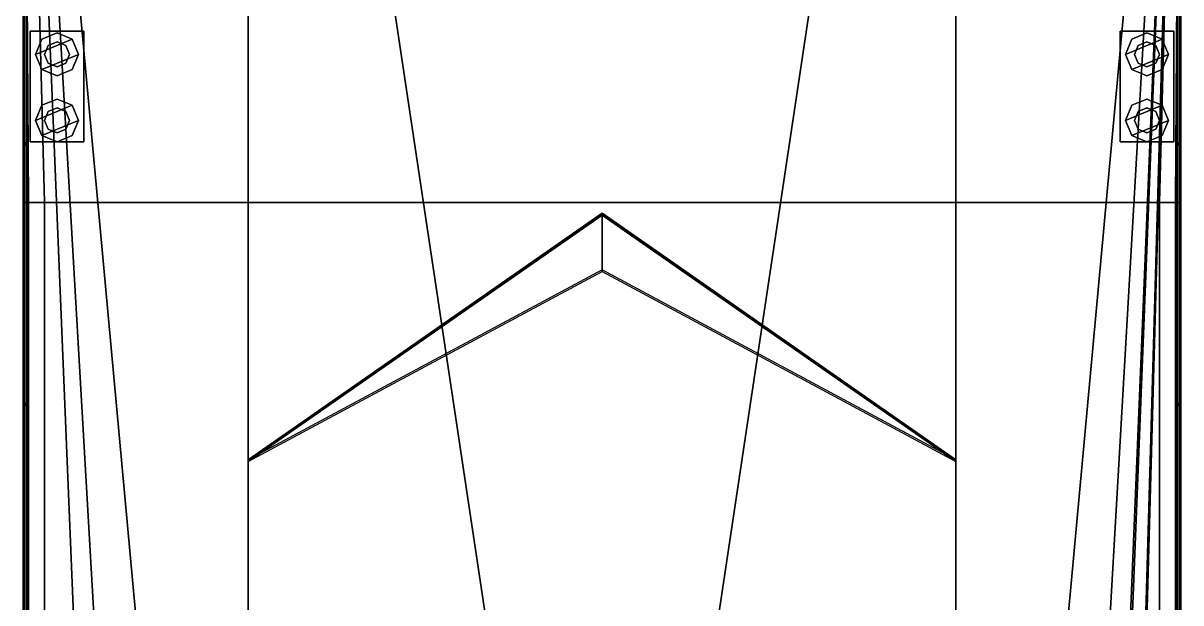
# Model space of a CAD drawing. Header units: millimetres. Extents: x -3.5 to 3.5, y -23.5 to 25.1.
# Drawn here: x -3.24 to 3.24, y 14.66 to 17.91 of the extents above; entities that cross this region are included whole.
import ezdxf

# ---------------------------------------------------------------- set-up
doc = ezdxf.new("R2010")
doc.units = ezdxf.units.MM
doc.layers.add('railings', color=6, linetype='Continuous')
doc.layers.add('superstructure', color=3, linetype='Continuous')

msp = doc.modelspace()

# ---------------------------------------------------------------- linework, layer by layer
for points in [[(-2.8, 23.48, 1.46), (-3.24, 21.45, 1.46), (-1.98, 7.74, 1.46), (-1.98, 23.44, 1.46)], [(1.98, 23.44, 1.46), (1.98, 7.74, 1.46), (3.24, 21.45, 1.46), (2.8, 23.48, 1.46)], [(-3.24, 20.5995), (-3.24, -23.47), (-3.24, -23.47, 1.46), (-3.24, 21.45, 1.46)], [(-3.24, 21.45, 1.46), (-3.24, 21.45, 1.46), (-2.4113, 7.0945, 1.46), (-1.98, 7.74, 1.46)], [(-3.24, 21.45, 1.46), (-3.24, 21.45, 1.46), (-2.61, 6.0957, 1.46), (-2.4113, 7.0945, 1.46)], [(-3.24, 21.45, 1.46), (-3.24, -23.47, 1.46), (-2.61, 6.0957, 1.46)], [(3.24, 21.45, 1.46), (3.24, 21.45, 1.46), (1.98, 7.74, 1.46), (2.4113, 7.0945, 1.46)], [(3.24, -23.47, 1.46), (3.24, 21.45, 1.46), (2.38, -9.68, 1.46), (2.38, -22.5, 1.46)], [(3.24, 21.45, 1.46), (3.24, 21.45, 1.46), (2.42, -7.16, 1.46), (2.38, -9.68, 1.46)], [(3.24, 21.45, 1.46), (3.24, 21.45, 1.46), (2.4113, 7.0945, 1.46), (2.61, 6.0957, 1.46)], [(2.42, -7.16, 1.46), (3.24, 21.45, 1.46), (3.24, 21.45, 1.46), (2.42, 0.73, 1.46)], [(2.42, 0.73, 1.46), (2.42, 0.73, 1.46), (3.24, 21.45, 1.46), (2.61, 6.0957, 1.46)], [(3.24, 21.45, 1.46), (3.24, -23.47, 1.46), (3.24, -23.47), (3.24, 20.5995)], [(-3.2198, 20.6853), (-3.12, 16.9, -0.99), (-3.21, 16.9, -0.96), (-3.2348, 20.6655)], [(3.2198, 20.6853), (3.12, 16.9, -0.99), (-3.12, 16.9, -0.99), (-3.2198, 20.6853)], [(3.2348, 20.6655), (3.21, 16.9, -0.96), (3.12, 16.9, -0.99), (3.2198, 20.6853)], [(-3.2348, 20.6655), (-3.21, 16.9, -0.96), (-3.24, 16.9, -0.87), (-3.24, 20.5995)], [(3.24, 20.5995), (3.24, 16.9, -0.87), (3.21, 16.9, -0.96), (3.2348, 20.6655)], [(-3.24, 16.9, -0.87), (-3.24, 12.85, -1.19), (-3.24, 20.5995)], [(-3.24, 12.85, -1.19), (-3.24, -16.49, -1.19), (-3.24, -21.38, -0.39), (-3.24, 20.5995)], [(-3.24, 20.5995), (-3.24, -21.38, -0.39), (-3.24, -23.47)], [(3.24, 20.5995), (3.24, 20.5995), (3.24, 12.85, -1.19), (3.24, 16.9, -0.87)], [(3.24, 20.5995), (3.24, -21.38, -0.39), (3.24, -16.49, -1.19), (3.24, 12.85, -1.19)], [(3.24, -23.47), (3.24, -23.47), (3.24, -21.38, -0.39), (3.24, 20.5995)], [(-3.2, 17.86, 1.46), (-3.2, 17.24, 1.46), (-3.2, 17.24, 1.53), (-3.2, 17.86, 1.53)], [(-2.9, 17.86, 1.53), (-2.9, 17.86, 1.46), (-3.2, 17.86, 1.46), (-3.2, 17.86, 1.53)], [(-3.2, 17.86, 1.53), (-3.2, 17.24, 1.53), (-2.9, 17.24, 1.53), (-2.9, 17.86, 1.53)], [(-3.05, 17.85, 1.82), (-3.1349, 17.8149, 1.82), (-3.17, 17.73, 1.82), (-2.9651, 17.8149, 1.82)], [(-3.05, 17.85, 1.77), (-3.1349, 17.8149, 1.77), (-3.1349, 17.8149, 1.82), (-3.05, 17.85, 1.82)], [(-2.9651, 17.8149, 1.77), (-3.05, 17.85, 1.77), (-3.05, 17.85, 1.82), (-2.9651, 17.8149, 1.82)], [(-2.9, 17.24, 1.53), (-2.9, 17.24, 1.46), (-2.9, 17.86, 1.46), (-2.9, 17.86, 1.53)], [(2.9, 17.86, 1.46), (2.9, 17.24, 1.46), (2.9, 17.24, 1.53), (2.9, 17.86, 1.53)], [(3.2, 17.86, 1.53), (3.2, 17.86, 1.46), (2.9, 17.86, 1.46), (2.9, 17.86, 1.53)], [(2.9, 17.86, 1.53), (2.9, 17.24, 1.53), (3.2, 17.24, 1.53), (3.2, 17.86, 1.53)], [(3.05, 17.85, 1.82), (2.9651, 17.8149, 1.82), (2.93, 17.73, 1.82), (3.1349, 17.8149, 1.82)], [(3.05, 17.85, 1.77), (2.9651, 17.8149, 1.77), (2.9651, 17.8149, 1.82), (3.05, 17.85, 1.82)], [(3.1349, 17.8149, 1.77), (3.05, 17.85, 1.77), (3.05, 17.85, 1.82), (3.1349, 17.8149, 1.82)], [(3.2, 17.24, 1.53), (3.2, 17.24, 1.46), (3.2, 17.86, 1.46), (3.2, 17.86, 1.53)], [(-3.1349, 17.8149, 1.77), (-3.17, 17.73, 1.77), (-3.17, 17.73, 1.82), (-3.1349, 17.8149, 1.82)], [(-2.9651, 17.8149, 1.82), (-3.17, 17.73, 1.82), (-3.1349, 17.6451, 1.82), (-2.93, 17.73, 1.82)], [(-3.0995, 17.7795, 1.53), (-3.12, 17.73, 1.53), (-3.12, 17.73, 1.77), (-3.0995, 17.7795, 1.77)], [(-3.05, 17.8, 1.53), (-3.0995, 17.7795, 1.53), (-3.0995, 17.7795, 1.77), (-3.05, 17.8, 1.77)], [(-3.0005, 17.7795, 1.53), (-3.05, 17.8, 1.53), (-3.05, 17.8, 1.77), (-3.0005, 17.7795, 1.77)], [(-2.98, 17.73, 1.53), (-3.0005, 17.7795, 1.53), (-3.0005, 17.7795, 1.77), (-2.98, 17.73, 1.77)], [(-2.93, 17.73, 1.77), (-2.9651, 17.8149, 1.77), (-2.9651, 17.8149, 1.82), (-2.93, 17.73, 1.82)], [(2.9651, 17.8149, 1.77), (2.93, 17.73, 1.77), (2.93, 17.73, 1.82), (2.9651, 17.8149, 1.82)], [(3.1349, 17.8149, 1.82), (2.93, 17.73, 1.82), (2.9651, 17.6451, 1.82), (3.17, 17.73, 1.82)], [(3.0005, 17.7795, 1.53), (2.98, 17.73, 1.53), (2.98, 17.73, 1.77), (3.0005, 17.7795, 1.77)], [(3.05, 17.8, 1.53), (3.0005, 17.7795, 1.53), (3.0005, 17.7795, 1.77), (3.05, 17.8, 1.77)], [(3.0995, 17.7795, 1.53), (3.05, 17.8, 1.53), (3.05, 17.8, 1.77), (3.0995, 17.7795, 1.77)], [(3.12, 17.73, 1.53), (3.0995, 17.7795, 1.53), (3.0995, 17.7795, 1.77), (3.12, 17.73, 1.77)], [(3.17, 17.73, 1.77), (3.1349, 17.8149, 1.77), (3.1349, 17.8149, 1.82), (3.17, 17.73, 1.82)], [(-3.17, 17.73, 1.77), (-3.1349, 17.6451, 1.77), (-3.1349, 17.6451, 1.82), (-3.17, 17.73, 1.82)], [(-2.93, 17.73, 1.82), (-3.1349, 17.6451, 1.82), (-3.05, 17.61, 1.82), (-2.9651, 17.6451, 1.82)], [(-3.12, 17.73, 1.53), (-3.0995, 17.6805, 1.53), (-3.0995, 17.6805, 1.77), (-3.12, 17.73, 1.77)], [(-3.0005, 17.6805, 1.53), (-2.98, 17.73, 1.53), (-2.98, 17.73, 1.77), (-3.0005, 17.6805, 1.77)], [(-2.9651, 17.6451, 1.77), (-2.93, 17.73, 1.77), (-2.93, 17.73, 1.82), (-2.9651, 17.6451, 1.82)], [(2.93, 17.73, 1.77), (2.9651, 17.6451, 1.77), (2.9651, 17.6451, 1.82), (2.93, 17.73, 1.82)], [(3.17, 17.73, 1.82), (2.9651, 17.6451, 1.82), (3.05, 17.61, 1.82), (3.1349, 17.6451, 1.82)], [(2.98, 17.73, 1.53), (3.0005, 17.6805, 1.53), (3.0005, 17.6805, 1.77), (2.98, 17.73, 1.77)], [(3.0995, 17.6805, 1.53), (3.12, 17.73, 1.53), (3.12, 17.73, 1.77), (3.0995, 17.6805, 1.77)], [(3.1349, 17.6451, 1.77), (3.17, 17.73, 1.77), (3.17, 17.73, 1.82), (3.1349, 17.6451, 1.82)], [(-3.1349, 17.6451, 1.77), (-3.05, 17.61, 1.77), (-3.05, 17.61, 1.82), (-3.1349, 17.6451, 1.82)], [(-3.0995, 17.6805, 1.53), (-3.05, 17.66, 1.53), (-3.05, 17.66, 1.77), (-3.0995, 17.6805, 1.77)], [(-3.05, 17.66, 1.53), (-3.0005, 17.6805, 1.53), (-3.0005, 17.6805, 1.77), (-3.05, 17.66, 1.77)], [(-3.05, 17.61, 1.77), (-2.9651, 17.6451, 1.77), (-2.9651, 17.6451, 1.82), (-3.05, 17.61, 1.82)], [(2.9651, 17.6451, 1.77), (3.05, 17.61, 1.77), (3.05, 17.61, 1.82), (2.9651, 17.6451, 1.82)], [(3.0005, 17.6805, 1.53), (3.05, 17.66, 1.53), (3.05, 17.66, 1.77), (3.0005, 17.6805, 1.77)], [(3.05, 17.66, 1.53), (3.0995, 17.6805, 1.53), (3.0995, 17.6805, 1.77), (3.05, 17.66, 1.77)], [(3.05, 17.61, 1.77), (3.1349, 17.6451, 1.77), (3.1349, 17.6451, 1.82), (3.05, 17.61, 1.82)], [(-3.05, 17.48, 1.82), (-3.1349, 17.4449, 1.82), (-3.17, 17.36, 1.82), (-2.9651, 17.4449, 1.82)], [(-3.1349, 17.4449, 1.77), (-3.17, 17.36, 1.77), (-3.17, 17.36, 1.82), (-3.1349, 17.4449, 1.82)], [(-2.9651, 17.4449, 1.82), (-3.17, 17.36, 1.82), (-3.1349, 17.2751, 1.82), (-2.93, 17.36, 1.82)], [(-3.05, 17.48, 1.77), (-3.1349, 17.4449, 1.77), (-3.1349, 17.4449, 1.82), (-3.05, 17.48, 1.82)], [(-2.9651, 17.4449, 1.77), (-3.05, 17.48, 1.77), (-3.05, 17.48, 1.82), (-2.9651, 17.4449, 1.82)], [(-2.93, 17.36, 1.77), (-2.9651, 17.4449, 1.77), (-2.9651, 17.4449, 1.82), (-2.93, 17.36, 1.82)], [(3.05, 17.48, 1.82), (2.9651, 17.4449, 1.82), (2.93, 17.36, 1.82), (3.1349, 17.4449, 1.82)], [(2.9651, 17.4449, 1.77), (2.93, 17.36, 1.77), (2.93, 17.36, 1.82), (2.9651, 17.4449, 1.82)], [(3.1349, 17.4449, 1.82), (2.93, 17.36, 1.82), (2.9651, 17.2751, 1.82), (3.17, 17.36, 1.82)], [(3.05, 17.48, 1.77), (2.9651, 17.4449, 1.77), (2.9651, 17.4449, 1.82), (3.05, 17.48, 1.82)], [(3.1349, 17.4449, 1.77), (3.05, 17.48, 1.77), (3.05, 17.48, 1.82), (3.1349, 17.4449, 1.82)], [(3.17, 17.36, 1.77), (3.1349, 17.4449, 1.77), (3.1349, 17.4449, 1.82), (3.17, 17.36, 1.82)], [(-3.0995, 17.4095, 1.53), (-3.12, 17.36, 1.53), (-3.12, 17.36, 1.77), (-3.0995, 17.4095, 1.77)], [(-3.05, 17.43, 1.53), (-3.0995, 17.4095, 1.53), (-3.0995, 17.4095, 1.77), (-3.05, 17.43, 1.77)], [(-3.0005, 17.4095, 1.53), (-3.05, 17.43, 1.53), (-3.05, 17.43, 1.77), (-3.0005, 17.4095, 1.77)], [(-2.98, 17.36, 1.53), (-3.0005, 17.4095, 1.53), (-3.0005, 17.4095, 1.77), (-2.98, 17.36, 1.77)], [(3.0005, 17.4095, 1.53), (2.98, 17.36, 1.53), (2.98, 17.36, 1.77), (3.0005, 17.4095, 1.77)], [(3.05, 17.43, 1.53), (3.0005, 17.4095, 1.53), (3.0005, 17.4095, 1.77), (3.05, 17.43, 1.77)], [(3.0995, 17.4095, 1.53), (3.05, 17.43, 1.53), (3.05, 17.43, 1.77), (3.0995, 17.4095, 1.77)], [(3.12, 17.36, 1.53), (3.0995, 17.4095, 1.53), (3.0995, 17.4095, 1.77), (3.12, 17.36, 1.77)], [(-3.17, 17.36, 1.77), (-3.1349, 17.2751, 1.77), (-3.1349, 17.2751, 1.82), (-3.17, 17.36, 1.82)], [(-2.93, 17.36, 1.82), (-3.1349, 17.2751, 1.82), (-3.05, 17.24, 1.82), (-2.9651, 17.2751, 1.82)], [(-3.12, 17.36, 1.53), (-3.0995, 17.3105, 1.53), (-3.0995, 17.3105, 1.77), (-3.12, 17.36, 1.77)], [(-3.0995, 17.3105, 1.53), (-3.05, 17.29, 1.53), (-3.05, 17.29, 1.77), (-3.0995, 17.3105, 1.77)], [(-3.05, 17.29, 1.53), (-3.0005, 17.3105, 1.53), (-3.0005, 17.3105, 1.77), (-3.05, 17.29, 1.77)], [(-3.0005, 17.3105, 1.53), (-2.98, 17.36, 1.53), (-2.98, 17.36, 1.77), (-3.0005, 17.3105, 1.77)], [(-2.9651, 17.2751, 1.77), (-2.93, 17.36, 1.77), (-2.93, 17.36, 1.82), (-2.9651, 17.2751, 1.82)], [(2.93, 17.36, 1.77), (2.9651, 17.2751, 1.77), (2.9651, 17.2751, 1.82), (2.93, 17.36, 1.82)], [(3.17, 17.36, 1.82), (2.9651, 17.2751, 1.82), (3.05, 17.24, 1.82), (3.1349, 17.2751, 1.82)], [(2.98, 17.36, 1.53), (3.0005, 17.3105, 1.53), (3.0005, 17.3105, 1.77), (2.98, 17.36, 1.77)], [(3.0005, 17.3105, 1.53), (3.05, 17.29, 1.53), (3.05, 17.29, 1.77), (3.0005, 17.3105, 1.77)], [(3.05, 17.29, 1.53), (3.0995, 17.3105, 1.53), (3.0995, 17.3105, 1.77), (3.05, 17.29, 1.77)], [(3.0995, 17.3105, 1.53), (3.12, 17.36, 1.53), (3.12, 17.36, 1.77), (3.0995, 17.3105, 1.77)], [(3.1349, 17.2751, 1.77), (3.17, 17.36, 1.77), (3.17, 17.36, 1.82), (3.1349, 17.2751, 1.82)], [(-3.2, 17.24, 1.53), (-3.2, 17.24, 1.46), (-2.9, 17.24, 1.46), (-2.9, 17.24, 1.53)], [(-3.1349, 17.2751, 1.77), (-3.05, 17.24, 1.77), (-3.05, 17.24, 1.82), (-3.1349, 17.2751, 1.82)], [(-3.05, 17.24, 1.77), (-2.9651, 17.2751, 1.77), (-2.9651, 17.2751, 1.82), (-3.05, 17.24, 1.82)], [(2.9, 17.24, 1.53), (2.9, 17.24, 1.46), (3.2, 17.24, 1.46), (3.2, 17.24, 1.53)], [(2.9651, 17.2751, 1.77), (3.05, 17.24, 1.77), (3.05, 17.24, 1.82), (2.9651, 17.2751, 1.82)], [(3.05, 17.24, 1.77), (3.1349, 17.2751, 1.77), (3.1349, 17.2751, 1.82), (3.05, 17.24, 1.82)], [(-3.21, 16.9, -0.96), (-3.21, 12.85, -1.28), (-3.24, 12.85, -1.19), (-3.24, 16.9, -0.87)], [(-3.12, 16.9, -0.99), (-3.12, 12.85, -1.31), (-3.21, 12.85, -1.28), (-3.21, 16.9, -0.96)], [(3.12, 16.9, -0.99), (3.12, 12.85, -1.31), (-3.12, 12.85, -1.31), (-3.12, 16.9, -0.99)], [(3.21, 16.9, -0.96), (3.21, 12.85, -1.28), (3.12, 12.85, -1.31), (3.12, 16.9, -0.99)], [(3.24, 16.9, -0.87), (3.24, 12.85, -1.19), (3.21, 12.85, -1.28), (3.21, 16.9, -0.96)]]:
    msp.add_3dface(points)
at = {"layer": 'railings'}
for points in [[(-3.23, -23.46, 2.34), (-3.24, -23.47, 2.35), (-3.24, 21.45, 2.35), (-3.23, 21.45, 2.34)], [(-3.24, -23.47, 2.35), (-3.23, -23.46, 2.36), (-3.23, 21.45, 2.36), (-3.24, 21.45, 2.35)], [(-3.24, -23.47, 1.94), (-3.23, -23.46, 1.95), (-3.23, 21.45, 1.95), (-3.24, 21.45, 1.94)], [(-3.23, -23.46, 1.93), (-3.24, -23.47, 1.94), (-3.24, 21.45, 1.94), (-3.23, 21.45, 1.93)], [(-3.22, -23.45, 2.35), (-3.23, -23.46, 2.34), (-3.23, 21.45, 2.34), (-3.22, 21.45, 2.35)], [(-3.23, -23.46, 2.36), (-3.22, -23.45, 2.35), (-3.22, 21.45, 2.35), (-3.23, 21.45, 2.36)], [(-3.22, -23.45, 1.94), (-3.23, -23.46, 1.93), (-3.23, 21.45, 1.93), (-3.22, 21.45, 1.94)], [(-3.23, -23.46, 1.95), (-3.22, -23.45, 1.94), (-3.22, 21.45, 1.94), (-3.23, 21.45, 1.95)], [(3.22, -23.45, 2.35), (3.23, -23.46, 2.36), (3.23, 21.45, 2.36), (3.22, 21.45, 2.35)], [(3.23, -23.46, 2.34), (3.22, -23.45, 2.35), (3.22, 21.45, 2.35), (3.23, 21.45, 2.34)], [(3.22, -23.45, 1.94), (3.23, -23.46, 1.95), (3.23, 21.45, 1.95), (3.22, 21.45, 1.94)], [(3.23, -23.46, 1.93), (3.22, -23.45, 1.94), (3.22, 21.45, 1.94), (3.23, 21.45, 1.93)], [(3.23, -23.46, 2.36), (3.24, -23.47, 2.35), (3.24, 21.45, 2.35), (3.23, 21.45, 2.36)], [(3.24, -23.47, 2.35), (3.23, -23.46, 2.34), (3.23, 21.45, 2.34), (3.24, 21.45, 2.35)], [(3.23, -23.46, 1.95), (3.24, -23.47, 1.94), (3.24, 21.45, 1.94), (3.23, 21.45, 1.95)], [(3.24, -23.47, 1.94), (3.23, -23.46, 1.93), (3.23, 21.45, 1.93), (3.24, 21.45, 1.94)], [(-3.23, 17.24, 1.46), (-3.24, 17.23, 1.46), (-3.24, 17.23, 2.35), (-3.23, 17.24, 2.34)], [(-3.22, 17.23, 1.46), (-3.23, 17.24, 1.46), (-3.23, 17.24, 2.34), (-3.22, 17.23, 2.35)], [(3.22, 17.23, 2.35), (3.23, 17.24, 2.34), (3.23, 17.24, 1.46), (3.22, 17.23, 1.46)], [(3.23, 17.24, 2.34), (3.24, 17.23, 2.35), (3.24, 17.23, 1.46), (3.23, 17.24, 1.46)], [(-3.24, 17.23, 1.46), (-3.23, 17.22, 1.46), (-3.23, 17.22, 2.34), (-3.24, 17.23, 2.35)], [(-3.23, 17.22, 1.46), (-3.22, 17.23, 1.46), (-3.22, 17.23, 2.35), (-3.23, 17.22, 2.34)], [(3.23, 17.22, 2.34), (3.22, 17.23, 2.35), (3.22, 17.23, 1.46), (3.23, 17.22, 1.46)], [(3.24, 17.23, 2.35), (3.23, 17.22, 2.34), (3.23, 17.22, 1.46), (3.24, 17.23, 1.46)], [(-3.23, 15.78, 1.46), (-3.24, 15.77, 1.46), (-3.24, 15.77, 2.35), (-3.23, 15.78, 2.34)], [(-3.24, 15.77, 1.46), (-3.23, 15.76, 1.46), (-3.23, 15.76, 2.34), (-3.24, 15.77, 2.35)], [(-3.22, 15.77, 1.46), (-3.23, 15.78, 1.46), (-3.23, 15.78, 2.34), (-3.22, 15.77, 2.35)], [(-3.23, 15.76, 1.46), (-3.22, 15.77, 1.46), (-3.22, 15.77, 2.35), (-3.23, 15.76, 2.34)], [(3.22, 15.77, 2.35), (3.23, 15.78, 2.34), (3.23, 15.78, 1.46), (3.22, 15.77, 1.46)], [(3.23, 15.76, 2.34), (3.22, 15.77, 2.35), (3.22, 15.77, 1.46), (3.23, 15.76, 1.46)], [(3.23, 15.78, 2.34), (3.24, 15.77, 2.35), (3.24, 15.77, 1.46), (3.23, 15.78, 1.46)], [(3.24, 15.77, 2.35), (3.23, 15.76, 2.34), (3.23, 15.76, 1.46), (3.24, 15.77, 1.46)]]:
    msp.add_3dface(points, dxfattribs=at)
at = {"layer": 'superstructure'}
for points in [[(-1.98, 23.44, 1.46), (-1.98, 9.38, 1.46), (-1.98, 9.38, 2.57), (-1.98, 23.44, 1.52)], [(0.5, 13.5642, 2.4132), (1.98, 23.44, 1.52), (-1.98, 23.44, 1.52), (-0.5, 13.5642, 2.4132)], [(-1.98, 23.44, 1.52), (-1.98, 7.74, 2.94), (-0.5, 11.4992, 2.6), (-0.5, 13.5642, 2.4132)], [(-1.98, 7.74, 2.94), (-1.98, 23.44, 1.52), (-1.98, 9.38, 2.57), (-1.98, 8.36, 2.57)], [(0.5, 11.4992, 2.6), (1.98, 7.74, 2.94), (1.98, 23.44, 1.52), (0.5, 13.5642, 2.4132)], [(1.98, 9.38, 2.57), (1.98, 9.38, 1.46), (1.98, 23.44, 1.46), (1.98, 23.44, 1.52)], [(1.98, 23.44, 1.52), (1.98, 7.74, 2.94), (1.98, 8.36, 2.57), (1.98, 9.38, 2.57)], [(-1.98, 15.46, 2.2418), (-1.98, 15.4505, 2.2426), (0, 16.8305, 2.6509), (0, 16.84, 2.65)], [(0, 16.84, 2.65), (0, 16.5235, 2.1456), (0, 16.5235, 2.1456), (-1.98, 15.46, 2.2418)], [(-1.98, 15.4505, 2.2426), (-1.98, 15.4505, 2.2426), (0, 16.514, 2.1464), (0, 16.8305, 2.6509)], [(0, 16.5235, 2.1456), (0, 16.8405, 2.6509), (1.98, 15.46, 2.2418)], [(0, 16.84, 2.65), (0, 16.8305, 2.6509), (1.98, 15.4505, 2.2426), (1.98, 15.46, 2.2418)], [(0, 16.83, 2.65), (0, 16.514, 2.1464), (1.98, 15.4505, 2.2426)]]:
    msp.add_3dface(points, dxfattribs=at)

doc.saveas('drawing.dxf')
